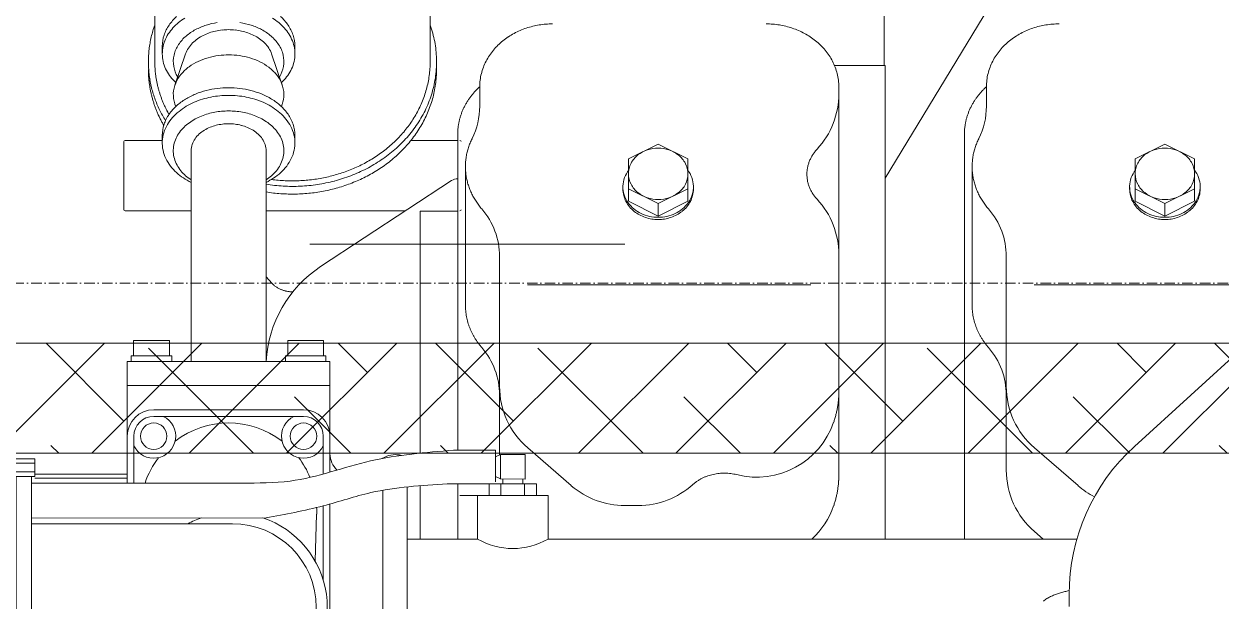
# Model space of a CAD drawing. Header units: millimetres. Extents: x 68650 to 268645, y -2410 to 17645.
# Drawn here: x 74533 to 75076, y 10821 to 11083 of the extents above; entities that cross this region are included whole.
import ezdxf

# ---------------------------------------------------------------- set-up
doc = ezdxf.new("R2010")
doc.units = ezdxf.units.MM
doc.linetypes.add('Dash Dot 3_16_', pattern=[7.9375, 4.7625, -1.5875, 0, -1.5875])
for name, color, linetype, lineweight in [('G-ANNO-SYMB-1', 111, 'Dash Dot 3_16_', 18), ('G-IMPT', 8, 'Continuous', 18), ('M-EQPM', 50, 'Continuous', 18)]:
    doc.layers.add(name, color=color, linetype=linetype, lineweight=lineweight)

# ---------------------------------------------------------------- blocks, each defined once
blk = doc.blocks.new('TKCS_MAY PHAT DIEN_251105 - TKCS_XREF_260106_MAY PHAT DIEN_dwg_112-2491696-TKCS_NHÀ MÁY PHÁT ĐIỆN - MẶT BẰNG COTE _1_000')
at = {"layer": 'G-IMPT'}
for p, q in [((17648.92, 26206.71), (17648.92, 26095.21)), ((17979.92, 26093.45), (17979.92, 26133.05)), ((18036, 26134.07), (17980.42, 26042.32)), ((17652.32, 26102.29), (17652.32, 26098.81)), ((17712.52, 26098.81), (17712.52, 26102.29)), ((17662.9, 26098.79), (17658.05, 26084.61)), ((17701.93, 26098.79), (17706.79, 26084.61)), ((17776.82, 26095.21), (17776.82, 26091.71)), ((17796.42, 26075.02), (17796.42, 26083.81)), ((17959.42, 25907.52), (17959.42, 26083.82)), ((18026.42, 26075.02), (18026.42, 26083.81)), ((17658.43, 26074.85), (17658.05, 26075.96)), ((17706.41, 26074.85), (17706.79, 26075.96)), ((17652.32, 26058.28), (17652.32, 26061.76)), ((17712.52, 26061.76), (17712.52, 26058.28)), ((17786.42, 25918.7), (17786.42, 26062.24)), ((18016.42, 25878.31), (18016.42, 26062.24)), ((17634.92, 26027.96), (17634.92, 26058.96)), ((17652.32, 26059.46), (17635.42, 26059.46)), ((17786.42, 26059.46), (17765.22, 26059.46)), ((17665.42, 26054.71), (17665.42, 25959.06)), ((17699.42, 26054.71), (17699.42, 25959.06)), ((17789.92, 25984.58), (17789.92, 26047.59)), ((18019.92, 25984.58), (18019.92, 26047.59)), ((17724.2, 26002.13), (17783.67, 26041.24)), ((17861.42, 26037.37), (17861.42, 26038.37)), ((17863.92, 26037.54), (17877.42, 26030.79)), ((17893.42, 26037.37), (17893.42, 26038.37)), ((18091.42, 26037.37), (18091.42, 26038.37)), ((18093.92, 26037.54), (18107.42, 26030.79)), ((18123.42, 26037.37), (18123.42, 26038.37)), ((17665.42, 26027.46), (17635.42, 26027.46)), ((17762.71, 26027.46), (17699.42, 26027.46)), ((17862.28, 26012.33), (17719.28, 26012.33)), ((17805.42, 25916.56), (17805.42, 26006.71)), ((18035.42, 25909.7), (18035.42, 26006.71)), ((17699.42, 25997.47), (17702, 25994.64)), ((17818.05, 25993.9), (17946.77, 25993.9)), ((18048.05, 25993.9), (18167.51, 25993.9)), ((18093.6, 25920.43), (18151.15, 25972.92)), ((17636.42, 25948.06), (17636.42, 25903.79)), ((17728.42, 25948.06), (17728.42, 25908.75)), ((17716.42, 25937.06), (17648.42, 25937.06)), ((17716.42, 25934.06), (17648.42, 25934.06)), ((17639.42, 25925.06), (17639.42, 25903.79)), ((17725.42, 25925.06), (17725.42, 25907.92)), ((17818.2, 25919.73), (17837.99, 25902.59)), ((18048.2, 25919.73), (18067.99, 25902.59)), ((17752.02, 25914.9), (17753.37, 25915.56)), ((17805.83, 25905.6), (17805.83, 25916.78)), ((17594.52, 25912.82), (17584.52, 25912.82)), ((17594.52, 25908.82), (17584.52, 25908.82)), ((17593.02, 25903.79), (17688.61, 25903.79)), ((17594.52, 25907.87), (17636.42, 25907.87)), ((17594.52, 25905.97), (17636.42, 25905.97)), ((17800.66, 25903.38), (17781.66, 25903.38)), ((17786.42, 25878.31), (17786.42, 25903.38)), ((17806.04, 25903.38), (17806.04, 25898.06)), ((17806.85, 25905.6), (17806.92, 25903.38)), ((17815.99, 25905.6), (17815.92, 25903.38)), ((17816.8, 25903.38), (17816.8, 25898.06)), ((17769.42, 25878.31), (17769.42, 25902.56)), ((17819.42, 25898.06), (17787.42, 25898.06)), ((17725.42, 25893.43), (17725.42, 25859.56)), ((17862.21, 25893.56), (17868.35, 25893.56)), ((17593.02, 25887.81), (17699.42, 25887.99)), ((17722.39, 25889.66), (17721.65, 25868.4)), ((17684.13, 25885.29), (17593.02, 25885.29)), ((18048.2, 25881.73), (18052.15, 25878.31)), ((18063.92, 25847.64), (18063.92, 25853.2))]:
    blk.add_line(p, q, dxfattribs=at)
at = {"layer": 'G-IMPT', "flags": 128}
for points in [[(17773.56, 26212.55), (17773.6, 26212.19), (17773.64, 26211.82), (17773.68, 26211.46), (17773.71, 26211.1), (17773.75, 26210.73), (17773.78, 26210.37), (17773.8, 26210), (17773.83, 26209.64), (17773.85, 26209.27), (17773.87, 26208.91), (17773.88, 26208.54), (17773.9, 26208.17), (17773.91, 26207.81), (17773.91, 26207.44), (17773.92, 26207.08), (17773.92, 26206.71), (17773.92, 26095.21)], [(17957.49, 26093.45), (17980.42, 26093.45), (17980.42, 25878.31)], [(17877.42, 26025.12), (17890.92, 26031.87), (17890.92, 26051.04), (17877.42, 26057.8), (17863.92, 26051.04)], [(18107.42, 26025.12), (18120.92, 26031.87), (18120.92, 26051.04), (18107.42, 26057.8), (18093.92, 26051.04)], [(17890.92, 26037.54), (17877.42, 26030.79), (17877.42, 26025.12), (17863.92, 26031.87), (17863.92, 26051.04)], [(18120.92, 26037.54), (18107.42, 26030.79), (18107.42, 26025.12), (18093.92, 26031.87), (18093.92, 26051.04)], [(17769.42, 25917.37), (17769.42, 26027.34), (17786.42, 26027.34)], [(17655.52, 25961.56), (17655.52, 25968.56), (17639.32, 25968.56), (17639.32, 25961.56)], [(17725.52, 25961.56), (17725.52, 25968.56), (17709.32, 25968.56), (17709.32, 25961.56)], [(17656.62, 25959.06), (17656.62, 25961.56), (17638.22, 25961.56), (17638.22, 25959.06)], [(17726.62, 25959.06), (17726.62, 25961.56), (17708.22, 25961.56), (17708.22, 25959.06)], [(17803.55, 25904.3), (17803.55, 25918.7), (17784.55, 25918.7)], [(17803.55, 25915.7), (17805.83, 25916.75), (17817.01, 25916.78), (17817.01, 25905.6), (17805.83, 25905.63), (17803.55, 25906.68)], [(17593.02, 25906.82), (17593.02, 25805.96), (17586.02, 25805.96), (17586.02, 25906.82)], [(17763.42, 25800.06), (17752.42, 25800.06), (17752.42, 25900.49)], [(17769.42, 25788.06), (17763.42, 25788.06), (17763.42, 25902.01)], [(18067.45, 25878.31), (17827.42, 25878.31), (17827.42, 25898.06), (17795.42, 25898.06), (17795.42, 25878.31), (17763.42, 25878.31)], [(17728.42, 25894.25), (17728.42, 25748.06), (17636.42, 25748.06), (17636.42, 25739.06), (17728.42, 25739.06), (17728.42, 25748.06)]]:
    blk.add_lwpolyline(points, dxfattribs=at)
for points in [[(17636.42, 25959.06), (17728.42, 25959.06), (17728.42, 25948.06), (17636.42, 25948.06)], [(17584.52, 25914.82), (17584.52, 25906.82), (17594.52, 25906.82), (17594.52, 25914.82)], [(17800.66, 25898.06), (17800.66, 25903.38), (17822.18, 25903.38), (17822.18, 25898.06)]]:
    blk.add_lwpolyline(points, close=True, dxfattribs=at)
at = {"layer": 'G-IMPT'}
for centre in [(17648.42, 25925.06), (17716.42, 25925.06)]:
    blk.add_circle(centre, 6, dxfattribs=at)
for centre, radius, start, end in [((17673.7, 26099.25), 22.22, 132.1496, 145.346), ((17691.14, 26099.25), 22.21, 34.6427, 47.8396), ((17696.84, 26094.84), 50.86, 160.4115, 163.5978), ((17670.4, 26101.52), 18.21, 145.3358, 161.4343), ((17671.56, 26097.43), 19.51, 137.5529, 158.029), ((17676.18, 26093.25), 25.75, 122.1207, 137.6409), ((17678.52, 26088.93), 23.65, 118.0066, 130.5847), ((17680.88, 26084.58), 28.6, 107.6746, 118.076), ((17682.08, 26080.92), 32.46, 98.5579, 107.7237), ((17682.42, 26082.01), 27.79, 89.9939, 96.1294), ((17682.42, 26082.01), 27.79, 83.8665, 90.0061), ((17682.76, 26080.92), 32.45, 72.2704, 81.4388), ((17683.96, 26084.58), 28.6, 61.9178, 72.3195), ((17686.31, 26088.94), 23.65, 49.409, 61.9872), ((17688.65, 26093.25), 25.74, 42.3589, 57.8761), ((17693.28, 26097.43), 19.51, 21.9754, 42.4469), ((17694.44, 26101.52), 18.21, 18.5576, 34.6528), ((17726.49, 26094.99), 50.35, 10.715, 19.6063), ((17828.89, 26076.55), 35.79, 108.4528, 113.3044), ((17829.16, 26075.72), 36.66, 103.7191, 108.4547), ((17829.33, 26075.06), 37.34, 99.0716, 103.7209), ((17829.4, 26074.6), 37.81, 94.4806, 99.0734), ((17829.42, 26074.37), 38.04, 89.919, 94.4824), ((17926.37, 26074.36), 38.05, 85.4433, 90.0052), ((17926.39, 26074.58), 37.83, 80.8555, 85.4451), ((17926.47, 26075.03), 37.37, 76.2118, 80.8573), ((17926.63, 26075.68), 36.7, 71.4832, 76.2136), ((17926.9, 26076.5), 35.84, 66.6405, 71.485), ((18058.83, 26076.59), 35.74, 108.4021, 113.262), ((18059.11, 26075.76), 36.63, 103.6616, 108.404), ((18059.28, 26075.08), 37.32, 99.0088, 103.6635), ((18059.35, 26074.62), 37.79, 94.414, 99.0106), ((18059.37, 26074.37), 38.04, 89.8497, 94.4158), ((17695.81, 26095.11), 49.8, 166.8219, 170.0759), ((17696.28, 26095.01), 50.28, 163.5981, 166.8214), ((17668.27, 26102.27), 15.95, 161.5296, 179.9129), ((17668.31, 26098.79), 15.99, 158.2136, 183.1946), ((17675.22, 26092.75), 18.61, 130.503, 146.4948), ((17678.21, 26091.63), 17.15, 125.0317, 134.9723), ((17679.92, 26089.2), 20.12, 116.5869, 125.0614), ((17681.17, 26086.71), 22.91, 109.167, 116.6112), ((17681.95, 26084.51), 25.25, 102.4333, 109.1859), ((17682.32, 26082.88), 26.92, 96.1166, 102.4483), ((17682.52, 26082.88), 26.92, 77.5442, 83.8794), ((17682.89, 26084.51), 25.24, 70.805, 77.5592), ((17683.66, 26086.71), 22.91, 63.3814, 70.8238), ((17684.92, 26089.21), 20.12, 54.9316, 63.4057), ((17686.63, 26091.63), 17.15, 45.0214, 54.9614), ((17689.62, 26092.75), 18.6, 33.5024, 49.4904), ((17696.52, 26098.79), 15.99, 356.8128, 21.7909), ((17696.57, 26102.27), 15.95, 0.087, 18.4623), ((17727.54, 26095.2), 49.28, 1.6204, 10.7056), ((17826.41, 26080.59), 31.03, 128.8404, 134.4399), ((17827.22, 26079.58), 32.33, 123.468, 128.8417), ((17827.92, 26078.53), 33.58, 118.2979, 123.4697), ((17828.47, 26077.5), 34.75, 113.3025, 118.2997), ((17927.31, 26077.45), 34.8, 61.6545, 66.6424), ((17927.87, 26078.47), 33.64, 56.4962, 61.6563), ((17928.56, 26079.52), 32.39, 51.1382, 56.4978), ((17929.37, 26080.53), 31.09, 45.5561, 51.1396), ((18056.35, 26080.65), 30.96, 128.8323, 134.446), ((18057.16, 26079.64), 32.26, 123.447, 128.8336), ((18057.86, 26078.59), 33.52, 118.2655, 123.4487), ((18058.42, 26077.55), 34.7, 113.2602, 118.2672), ((17695.21, 26095.21), 49.19, 173.3546, 176.6485), ((17695.46, 26095.18), 49.44, 170.0763, 173.3541), ((17671.96, 26094.91), 14.7, 146.4908, 166.7368), ((17674.33, 26094.84), 12.09, 146.8237, 160.9269), ((17676.22, 26093.6), 14.35, 134.9442, 146.8263), ((17688.62, 26093.61), 14.35, 33.1684, 45.0496), ((17690.51, 26094.84), 12.09, 19.0719, 33.1708), ((17692.88, 26094.91), 14.7, 13.2642, 33.5065), ((17824.55, 26082.3), 28.5, 140.2823, 146.3796), ((17825.5, 26081.51), 29.73, 134.439, 140.2826), ((17930.28, 26081.45), 29.79, 39.7312, 45.557), ((17931.23, 26082.24), 28.56, 33.6542, 39.7315), ((18054.49, 26082.36), 28.44, 140.3036, 146.4164), ((18055.44, 26081.58), 29.67, 134.4451, 140.3038), ((17695.09, 26095.21), 49.07, 176.649, 179.9512), ((17695.09, 26095.21), 49.07, 179.9518, 183.2519), ((17695.8, 26095.21), 46.88, 180.0001, 181.9145), ((17695.84, 26095.22), 46.92, 181.9146, 183.8277), ((17668.86, 26098.94), 16.55, 183.6118, 207.7516), ((17670.4, 26095.33), 13.08, 166.9706, 189.7141), ((17679.32, 26072.63), 25.14, 115.2875, 126.2654), ((17681.23, 26068.65), 29.56, 105.9995, 115.3384), ((17682.16, 26065.46), 32.88, 97.6443, 106.0365), ((17682.41, 26063.73), 34.62, 89.7024, 97.6732), ((17682.43, 26063.8), 34.56, 81.7417, 89.7289), ((17682.71, 26065.65), 32.69, 73.3265, 81.771), ((17683.71, 26068.92), 29.27, 63.9346, 73.3642), ((17685.7, 26072.93), 24.8, 52.8568, 63.9868), ((17694.44, 26095.33), 13.08, 350.2901, 13.0306), ((17695.98, 26098.94), 16.55, 332.2513, 356.3956), ((17726.95, 26095.22), 46.97, 352.2709, 359.9967), ((17727.7, 26095.21), 49.12, 352.4943, 1.6097), ((17822.75, 26083.37), 26.4, 152.7301, 159.3111), ((17823.62, 26082.93), 27.37, 146.3802, 152.7285), ((17932.18, 26082.87), 27.42, 27.3247, 33.6536), ((17933.04, 26083.32), 26.45, 20.7618, 27.3231), ((18052.71, 26083.42), 26.36, 152.7823, 159.3773), ((18053.56, 26082.98), 27.32, 146.4171, 152.7806), ((17695.08, 26091.71), 49.06, 180.0001, 181.9457), ((17695.12, 26091.71), 49.1, 181.9458, 183.8899), ((17695.21, 26095.22), 49.19, 183.2524, 186.545), ((17695.2, 26091.72), 49.18, 183.89, 185.831), ((17695.45, 26095.25), 49.43, 186.5455, 189.8225), ((17695.92, 26095.22), 47, 183.8278, 185.7379), ((17696.03, 26095.23), 47.12, 185.738, 187.6435), ((17696.19, 26095.25), 47.27, 187.6436, 189.5429), ((17672.75, 26101.02), 20.96, 207.8349, 226.8948), ((17671.58, 26095.6), 14.29, 189.9785, 210.7892), ((17673.26, 26079.18), 16.16, 139.7115, 156.7899), ((17676.47, 26076.47), 20.36, 126.2002, 139.7559), ((17688.6, 26076.72), 20.02, 39.1419, 52.9224), ((17691.8, 26079.31), 15.91, 21.835, 39.1811), ((17693.25, 26095.6), 14.29, 329.2097, 350.0255), ((17692.09, 26101.02), 20.96, 313.1029, 332.1677), ((17726.33, 26095.31), 47.6, 344.6416, 352.2647), ((17726.95, 26095.32), 49.88, 343.5066, 352.4842), ((17727.67, 26091.72), 49.15, 352.1246, 359.9965), ((17821.52, 26083.77), 25.1, 166.0955, 173.0161), ((17822.04, 26083.64), 25.63, 159.3139, 166.0916), ((17933.77, 26083.6), 25.67, 13.9967, 20.7591), ((17934.3, 26083.73), 25.12, 7.0843, 13.9929), ((18051.49, 26083.82), 25.08, 166.1737, 173.1031), ((18052, 26083.69), 25.6, 159.3802, 166.1698), ((17695.33, 26091.73), 49.31, 185.8311, 187.7673), ((17695.5, 26091.76), 49.48, 187.7674, 189.6972), ((17695.7, 26091.79), 49.69, 189.6972, 191.619), ((17695.8, 26095.31), 49.79, 189.8229, 193.0766), ((17696.26, 26095.42), 50.26, 193.0771, 196.3004), ((17696.38, 26095.29), 47.46, 189.543, 191.4348), ((17696.61, 26095.33), 47.69, 191.4349, 193.3175), ((17696.86, 26095.39), 47.96, 193.3176, 195.1899), ((17697.16, 26095.47), 48.26, 195.19, 197.0487), ((17670.86, 26080.22), 13.55, 156.8798, 177.2543), ((17682.19, 26043.58), 39.84, 97.0234, 104.3813), ((17682.41, 26041.88), 41.55, 89.9881, 97.0432), ((17682.43, 26041.88), 41.55, 82.9506, 90.0065), ((17682.65, 26043.58), 39.84, 75.6108, 82.9704), ((17694.08, 26080.25), 13.44, 1.2049, 21.7309), ((17725.14, 26095.64), 48.83, 337.2062, 344.6367), ((17726.99, 26091.82), 49.84, 344.3552, 352.1182), ((17818.28, 26059.62), 32.64, 134.7813, 137.4707), ((17818.74, 26059.16), 33.3, 132.1448, 134.7814), ((17821.25, 26083.81), 24.83, 173.0207, 180.0155), ((17934.59, 26083.77), 24.83, 0.0929, 7.0797), ((18048.28, 26059.62), 32.64, 134.7813, 137.4707), ((18048.74, 26059.16), 33.3, 132.1448, 134.7814), ((18051.24, 26083.85), 24.82, 173.1077, 180.1063), ((17695.95, 26091.84), 49.94, 191.6191, 193.5313), ((17696.23, 26091.91), 50.22, 193.5314, 195.4328), ((17696.54, 26092), 50.55, 195.4329, 197.3202), ((17696.82, 26095.58), 50.84, 196.3008, 199.4874), ((17697.47, 26095.81), 51.53, 199.4877, 202.6303), ((17697.48, 26095.57), 48.6, 197.0488, 198.8951), ((17697.83, 26095.69), 48.97, 198.8952, 200.7278), ((17698.2, 26095.83), 49.37, 200.7279, 202.546), ((17670.56, 26080.3), 13.24, 177.4992, 198.3324), ((17677.03, 26055.07), 27.16, 121.3991, 132.1946), ((17679.67, 26050.78), 32.19, 112.3343, 121.4411), ((17681.55, 26042.78), 37.09, 101.061, 113.4775), ((17681.37, 26046.71), 36.6, 104.3571, 112.3663), ((17682.39, 26038.77), 41.18, 89.964, 101.1468), ((17682.44, 26038.77), 41.18, 78.8515, 90.036), ((17683.29, 26042.78), 37.09, 66.5199, 78.9374), ((17683.47, 26046.72), 36.6, 67.6248, 75.635), ((17685.17, 26050.79), 32.19, 58.549, 67.6568), ((17687.81, 26055.07), 27.15, 47.7946, 58.591), ((17694.2, 26080.31), 13.32, 340.2395, 0.9581), ((17725.4, 26095.79), 51.49, 334.803, 343.4989), ((17725.71, 26092.18), 51.17, 336.7902, 344.3501), ((17816.37, 26061.13), 30.21, 145.8643, 148.7708), ((17816.85, 26060.81), 30.78, 143.0118, 145.8642), ((17817.33, 26060.45), 31.38, 140.2139, 143.0117), ((17817.8, 26060.05), 32, 137.4707, 140.2139), ((17922.42, 26080.68), 37, 317.1534, 360), ((18046.37, 26061.13), 30.21, 145.8642, 148.7707), ((18046.85, 26060.81), 30.78, 143.0117, 145.8642), ((18047.33, 26060.45), 31.38, 140.2139, 143.0117), ((18047.8, 26060.05), 32, 137.4706, 140.2139), ((17696.89, 26092.1), 50.91, 197.3202, 199.1945), ((17697.26, 26092.24), 51.31, 199.1946, 201.0546), ((17697.67, 26092.39), 51.75, 201.0547, 202.8994), ((17698.19, 26096.11), 52.31, 202.6305, 205.7268), ((17698.1, 26092.57), 52.21, 202.8995, 204.728), ((17698.97, 26096.49), 53.18, 205.727, 208.7732), ((17698.6, 26096), 49.8, 202.546, 204.3485), ((17699.02, 26096.19), 50.26, 204.3486, 206.1348), ((17699.46, 26096.4), 50.75, 206.1348, 207.904), ((17699.91, 26096.64), 51.27, 207.904, 209.6556), ((17673.73, 26055.3), 22.19, 128.5172, 149.2691), ((17673.7, 26058.72), 22.22, 132.1496, 145.346), ((17678.67, 26049.24), 30.01, 113.3475, 128.6908), ((17681.81, 26041.44), 31.37, 100.389, 111.8864), ((17682.4, 26038.47), 34.4, 89.9739, 100.4586), ((17682.44, 26038.47), 34.4, 79.5476, 90.0335), ((17683.02, 26041.44), 31.37, 68.1197, 79.6172), ((17686.17, 26049.24), 30.01, 51.3071, 66.6498), ((17691.11, 26055.3), 22.19, 30.7354, 51.4804), ((17691.14, 26058.72), 22.21, 34.6427, 47.8396), ((17723.53, 26096.32), 50.58, 330.03, 337.2029), ((17723.28, 26096.79), 53.84, 326.4821, 334.7986), ((17723.96, 26092.93), 53.07, 329.4973, 336.7868), ((17814.68, 26062), 28.3, 157.7985, 160.9004), ((17815.06, 26061.85), 28.71, 154.7405, 157.7983), ((17815.47, 26061.65), 29.17, 151.7303, 154.7402), ((17815.91, 26061.41), 29.67, 148.7709, 151.7301), ((17763.42, 26075.02), 33, 333.4968, 360), ((18044.68, 26062), 28.3, 157.7985, 160.9004), ((18045.06, 26061.85), 28.71, 154.7405, 157.7983), ((18045.47, 26061.65), 29.17, 151.7303, 154.7402), ((18045.91, 26061.41), 29.67, 148.7708, 151.7301), ((17993.42, 26075.02), 33, 333.4968, 360), ((17698.55, 26092.78), 52.71, 204.7281, 206.5396), ((17699.02, 26093.01), 53.23, 206.5396, 208.3334), ((17699.5, 26093.28), 53.79, 208.3334, 210.1089), ((17668.27, 26061.74), 15.95, 161.5296, 179.9129), ((17669.03, 26058.12), 16.72, 149.3371, 176.8882), ((17699.8, 26096.95), 54.13, 208.7734, 211.7665), ((17670.4, 26060.99), 18.21, 145.3358, 161.4343), ((17676.12, 26051.39), 19.83, 125.498, 143.6911), ((17679.78, 26046.38), 26.03, 111.7846, 125.6414), ((17681.83, 26046.27), 20.7, 104.2604, 112.2782), ((17682.29, 26044.51), 22.52, 96.9205, 104.2848), ((17682.42, 26043.56), 23.48, 89.8734, 96.9404), ((17682.42, 26043.58), 23.46, 82.8173, 89.8919), ((17682.55, 26044.56), 22.47, 75.4538, 82.8373), ((17683.03, 26046.35), 20.62, 67.4334, 75.4782), ((17685.06, 26046.38), 26.03, 54.368, 68.2214), ((17688.71, 26051.39), 19.83, 36.3258, 54.5114), ((17694.44, 26060.99), 18.21, 18.5576, 34.6528), ((17695.81, 26058.12), 16.72, 3.1221, 30.6677), ((17696.57, 26061.74), 15.95, 0.087, 18.4623), ((17720.86, 26098.4), 56.74, 318.5899, 326.4808), ((17721.64, 26097.41), 52.76, 323.1522, 330.0284), ((17813.64, 26062.28), 27.22, 170.4225, 173.6474), ((17813.82, 26062.25), 27.4, 167.2185, 170.4221), ((17814.05, 26062.2), 27.64, 164.0425, 167.2181), ((17814.34, 26062.12), 27.94, 160.9007, 164.0421), ((18043.64, 26062.28), 27.22, 170.4225, 173.6474), ((18043.82, 26062.25), 27.4, 167.2185, 170.4221), ((18044.05, 26062.2), 27.64, 164.0425, 167.2181), ((18044.34, 26062.12), 27.94, 160.9007, 164.0421), ((17672.1, 26054.34), 14.84, 143.6499, 167.9605), ((17677.5, 26053.07), 12.56, 132.0731, 145.2813), ((17679.39, 26051), 15.36, 121.3162, 132.1185), ((17680.88, 26048.58), 18.21, 112.2462, 121.3584), ((17684, 26048.66), 18.11, 58.3071, 67.4658), ((17685.51, 26051.08), 15.26, 47.482, 58.3494), ((17687.4, 26053.13), 12.47, 34.2311, 47.5269), ((17692.74, 26054.34), 14.84, 12.0668, 36.3672), ((17717.69, 26100.75), 57.94, 310.3251, 316.5872), ((17718.42, 26100.54), 59.99, 311.1274, 318.591), ((17719.64, 26098.91), 55.26, 316.5862, 323.152), ((17721.93, 26094.13), 55.43, 322.5161, 329.4958), ((17813.46, 26062.3), 27.05, 176.8872, 180.1321), ((17813.52, 26062.3), 27.1, 173.6478, 176.8867), ((18043.46, 26062.3), 27.05, 176.8872, 180.1321), ((18043.52, 26062.3), 27.1, 173.6478, 176.8867), ((17635.42, 26058.96), 0.5, 90, 180), ((17668.52, 26058.32), 16.2, 177.5143, 205.9404), ((17670.43, 26054.8), 13.12, 168.3926, 195.8902), ((17674.43, 26054.78), 9.01, 161.4875, 179.9122), ((17675.64, 26054.36), 10.29, 145.2708, 161.392), ((17689.25, 26054.39), 10.23, 18.0279, 34.2392), ((17690.43, 26054.79), 8.99, 359.4795, 17.9282), ((17694.4, 26054.8), 13.11, 344.1325, 11.6354), ((17696.32, 26058.32), 16.2, 334.0663, 2.4961), ((17715.92, 26102.83), 60.67, 304.3461, 310.3268), ((17719.8, 26095.76), 58.11, 315.8588, 322.5161), ((17787.42, 26058.96), 0.5, 0, 90), ((17818.54, 26047.42), 28.64, 161.0104, 165.3556), ((17819.03, 26047.25), 29.16, 156.7409, 161.0096), ((17819.59, 26047.01), 29.77, 152.5595, 156.7403), ((17877.36, 26040.64), 15.34, 89.8426, 108.3392), ((17877.39, 26040.6), 15.38, 71.5136, 89.9582), ((17963.4, 26042.66), 18.88, 135.6367, 140.5075), ((18048.54, 26047.42), 28.64, 161.0104, 165.3556), ((18049.03, 26047.25), 29.16, 156.7409, 161.0096), ((18049.59, 26047.01), 29.77, 152.5595, 156.7403), ((18107.36, 26040.64), 15.34, 89.8426, 108.3392), ((18107.39, 26040.6), 15.38, 71.5136, 89.9582), ((17672.72, 26060.44), 20.9, 206.1208, 228.1492), ((17672.65, 26055.53), 15.45, 196.2468, 219.5927), ((17692.19, 26055.52), 15.44, 320.4187, 343.7753), ((17692.12, 26060.44), 20.9, 311.8521, 333.8855), ((17714.42, 26105.03), 63.33, 298.6188, 304.3482), ((17714.37, 26105.79), 66.64, 297.3466, 304.067), ((17715.89, 26100), 63.89, 303.4624, 309.5179), ((17716.2, 26103.08), 63.36, 304.0635, 311.1301), ((17717.74, 26097.76), 60.98, 309.516, 315.86), ((17817.71, 26047.59), 27.79, 174.2182, 178.696), ((17817.87, 26047.58), 27.95, 169.7649, 174.2169), ((17818.15, 26047.52), 28.24, 165.3566, 169.7638), ((17875.58, 26043.6), 11.84, 128.5502, 152.5195), ((17876.88, 26042), 13.9, 108.2221, 128.6282), ((17877.86, 26041.89), 14.01, 51.3765, 71.6311), ((17879.16, 26043.49), 11.95, 27.7143, 51.4598), ((17961.48, 26043.89), 16.58, 156.1725, 161.7171), ((17961.91, 26043.7), 17.05, 150.7792, 156.1712), ((17962.39, 26043.43), 17.6, 145.555, 150.7785), ((17962.89, 26043.08), 18.22, 140.5074, 145.5547), ((18047.71, 26047.59), 27.79, 174.2182, 178.696), ((18047.87, 26047.58), 27.95, 169.7649, 174.2169), ((18048.15, 26047.52), 28.24, 165.3566, 169.7638), ((18105.58, 26043.6), 11.84, 128.5502, 152.5195), ((18106.88, 26042), 13.9, 108.2221, 128.6282), ((18107.86, 26041.89), 14.01, 51.3765, 71.6311), ((18109.16, 26043.49), 11.95, 27.7143, 51.4598), ((17677.87, 26066.07), 28.54, 227.983, 244.1204), ((17676.77, 26058.9), 20.77, 219.5112, 236.8717), ((17688.07, 26058.9), 20.77, 303.1346, 320.5002), ((17686.96, 26066.07), 28.54, 295.8794, 312.0184), ((17712.38, 26109.19), 67.97, 287.7734, 293.1101), ((17713, 26108.43), 69.61, 290.9185, 297.3506), ((17713.24, 26107.19), 65.8, 293.1077, 298.6212), ((17714.34, 26102.35), 66.7, 297.6647, 303.4647), ((17817.67, 26047.59), 27.75, 178.6973, 183.179), ((17817.76, 26047.6), 27.84, 183.1803, 187.6475), ((17874.54, 26037.96), 13.19, 142.4053, 159.6294), ((17874.28, 26044.3), 10.36, 152.6455, 180.0459), ((17880.52, 26044.23), 10.4, 0.3394, 27.6126), ((17880.39, 26038.06), 13.09, 20.1044, 37.4552), ((17960.71, 26044.08), 15.79, 173.1637, 178.9857), ((17960.86, 26044.06), 15.94, 167.3938, 173.161), ((17961.12, 26044.01), 16.21, 161.719, 167.3915), ((18047.67, 26047.59), 27.75, 178.6973, 183.179), ((18047.76, 26047.6), 27.84, 183.1803, 187.6475), ((18104.54, 26037.96), 13.19, 142.4053, 159.6294), ((18104.28, 26044.3), 10.36, 152.6455, 180.0459), ((18110.52, 26044.23), 10.4, 0.3394, 27.6126), ((18110.39, 26038.06), 13.09, 20.1045, 37.4553), ((17711.39, 26113.64), 75.06, 260.8207, 266.7868), ((17711.4, 26112.96), 71.87, 262.3586, 267.4072), ((17711.42, 26113.25), 72.16, 267.4048, 272.4329), ((17711.43, 26112.98), 71.89, 272.4305, 277.4772), ((17711.44, 26113.71), 75.13, 272.7096, 278.6691), ((17711.54, 26112.17), 71.08, 277.4747, 282.5783), ((17711.62, 26112.57), 73.98, 278.6651, 284.7172), ((17711.83, 26110.88), 69.76, 282.5758, 287.7759), ((17712.1, 26110.75), 72.1, 284.7131, 290.9226), ((17712.29, 26106.71), 71.53, 286.6802, 292.0872), ((17713.13, 26104.64), 69.29, 292.0845, 297.6672), ((17786.42, 26037.07), 5, 90, 123.3292), ((17817.97, 26047.63), 28.06, 187.6487, 192.0824), ((17818.3, 26047.7), 28.39, 192.0835, 196.4651), ((17818.74, 26047.83), 28.84, 196.466, 200.7762), ((17873.61, 26038.32), 12.19, 159.6842, 178.3151), ((17874.32, 26044.36), 10.4, 180.3491, 207.6215), ((17875.68, 26045.09), 11.95, 207.7231, 231.4672), ((17879.26, 26044.98), 11.84, 308.5577, 332.5284), ((17880.56, 26044.28), 10.35, 332.645, 0.0462), ((17881.27, 26038.4), 12.15, 1.3581, 20.0454), ((17960.68, 26044.09), 15.76, 178.9885, 184.8193), ((17960.77, 26044.09), 15.85, 184.8221, 190.6202), ((17960.97, 26044.13), 16.06, 190.6227, 196.3461), ((17961.28, 26044.22), 16.38, 196.3481, 201.9558), ((18047.97, 26047.63), 28.06, 187.6487, 192.0824), ((18048.3, 26047.7), 28.39, 192.0835, 196.4651), ((18048.73, 26047.83), 28.84, 196.466, 200.7762), ((18103.61, 26038.32), 12.19, 159.6842, 178.3151), ((18104.32, 26044.36), 10.4, 180.3491, 207.6215), ((18105.68, 26045.09), 11.95, 207.7231, 231.4672), ((18109.26, 26044.98), 11.84, 308.5577, 332.5284), ((18110.56, 26044.28), 10.35, 332.645, 0.0462), ((18111.27, 26038.4), 12.15, 1.3582, 20.0454), ((17711.38, 26110.08), 75.01, 260.8194, 265.9775), ((17711.42, 26110.55), 75.48, 265.9749, 271.1002), ((17711.42, 26114.07), 75.5, 266.7829, 272.7136), ((17711.43, 26110.42), 75.35, 271.0976, 276.2311), ((17711.51, 26109.7), 74.63, 276.2286, 281.4116), ((17711.77, 26108.44), 73.34, 281.409, 286.6828), ((17819.26, 26048.03), 29.4, 200.7769, 205.0069), ((17819.85, 26048.3), 30.05, 205.0075, 209.1466), ((17873.5, 26038.34), 12.08, 178.4089, 197.202), ((17873.47, 26037.34), 12.05, 179.841, 193.7839), ((17873.95, 26037.46), 12.54, 193.8153, 207.2148), ((17874.27, 26038.6), 12.89, 197.2695, 214.8803), ((17876.98, 26046.69), 14.01, 231.3839, 251.6376), ((17877.96, 26046.59), 13.9, 288.2286, 308.6356), ((17880.48, 26038.69), 12.98, 324.9602, 342.4522), ((17880.81, 26037.55), 12.62, 332.5247, 345.8454), ((17881.31, 26038.42), 12.11, 342.5159, 1.2641), ((17881.34, 26037.42), 12.08, 345.8753, 359.7947), ((17961.67, 26044.38), 16.8, 201.9573, 207.4261), ((17962.12, 26044.62), 17.31, 207.4271, 212.7357), ((17962.61, 26044.93), 17.89, 212.7362, 217.8702), ((17963.12, 26045.32), 18.53, 217.8702, 222.8284), ((18049.25, 26048.03), 29.4, 200.7769, 205.0069), ((18049.84, 26048.3), 30.05, 205.0075, 209.1466), ((18103.5, 26038.34), 12.08, 178.4089, 197.202), ((18103.47, 26037.34), 12.05, 179.841, 193.7839), ((18103.95, 26037.46), 12.54, 193.8153, 207.2148), ((18104.27, 26038.6), 12.89, 197.2695, 214.8803), ((18106.98, 26046.69), 14.01, 231.3839, 251.6376), ((18107.96, 26046.59), 13.9, 288.2286, 308.6356), ((18110.48, 26038.69), 12.98, 324.9602, 342.4522), ((18110.81, 26037.55), 12.62, 332.5247, 345.8454), ((18111.31, 26038.42), 12.11, 342.5159, 1.2641), ((18111.34, 26037.42), 12.08, 345.8753, 359.7947), ((17820.49, 26048.66), 30.79, 209.147, 213.1878), ((17821.16, 26049.1), 31.59, 213.188, 217.1243), ((17821.85, 26049.62), 32.46, 217.1243, 220.9565), ((17772.42, 26006.71), 33, 0, 40.9556), ((17874.76, 26037.89), 13.46, 207.2291, 219.7131), ((17875.48, 26039.44), 14.36, 214.8912, 230.6994), ((17875.67, 26038.64), 14.65, 219.7118, 231.1892), ((17876.55, 26040.74), 16.06, 230.6749, 244.8186), ((17877.44, 26047.99), 15.38, 251.5201, 269.9644), ((17877.48, 26047.94), 15.34, 269.8488, 288.3457), ((17878.17, 26040.86), 16.18, 295.2663, 309.3046), ((17879.05, 26038.77), 14.78, 308.7551, 320.1308), ((17879.25, 26039.56), 14.49, 309.2785, 324.953), ((17879.97, 26038), 13.58, 320.1281, 332.5123), ((17922.42, 26007.58), 37, 0, 42.8465), ((18050.49, 26048.66), 30.79, 209.147, 213.1878), ((18051.16, 26049.1), 31.59, 213.188, 217.1243), ((18051.85, 26049.62), 32.46, 217.1243, 220.9565), ((18002.42, 26006.71), 33, 0, 40.9556), ((18104.76, 26037.89), 13.46, 207.2291, 219.7131), ((18105.48, 26039.44), 14.36, 214.8912, 230.6994), ((18105.67, 26038.64), 14.65, 219.7118, 231.1892), ((18106.55, 26040.74), 16.06, 230.6749, 244.8186), ((18107.44, 26047.99), 15.38, 251.5201, 269.9644), ((18107.48, 26047.94), 15.34, 269.8488, 288.3457), ((18108.17, 26040.86), 16.18, 295.2663, 309.3046), ((18109.05, 26038.77), 14.78, 308.7551, 320.1308), ((18109.25, 26039.56), 14.49, 309.2785, 324.953), ((18109.97, 26038), 13.58, 320.1281, 332.5123), ((17635.42, 26027.96), 0.5, 180, 270), ((17787.42, 26027.96), 0.5, 270, 0), ((17876.47, 26039.62), 15.91, 231.1788, 241.7461), ((17877.01, 26040.63), 17.05, 241.7321, 251.591), ((17877.18, 26042.05), 17.5, 244.7832, 257.7613), ((17877.29, 26041.45), 17.92, 251.5762, 260.9584), ((17877.37, 26042.87), 18.34, 257.7251, 270.1085), ((17877.37, 26041.93), 18.4, 260.9438, 270.0811), ((17877.38, 26042.9), 18.38, 270.073, 282.4304), ((17877.38, 26041.95), 18.43, 270.0667, 279.1892), ((17877.45, 26041.52), 18, 279.1747, 288.5139), ((17877.56, 26042.14), 17.59, 282.3943, 295.302), ((17877.72, 26040.74), 17.16, 288.4992, 298.2936), ((17878.26, 26039.75), 16.04, 298.2794, 308.7661), ((18106.47, 26039.62), 15.91, 231.1788, 241.7461), ((18107.01, 26040.63), 17.05, 241.7321, 251.591), ((18107.18, 26042.05), 17.5, 244.7832, 257.7613), ((18107.29, 26041.45), 17.92, 251.5762, 260.9584), ((18107.37, 26042.87), 18.34, 257.7251, 270.1085), ((18107.37, 26041.93), 18.4, 260.9438, 270.0811), ((18107.38, 26042.9), 18.38, 270.073, 282.4304), ((18107.38, 26041.95), 18.43, 270.0667, 279.1892), ((18107.45, 26041.52), 18, 279.1747, 288.5139), ((18107.56, 26042.14), 17.59, 282.3943, 295.302), ((18107.72, 26040.74), 17.16, 288.4992, 298.2936), ((18108.26, 26039.75), 16.04, 298.2794, 308.7661), ((17754.42, 25956.18), 55, 123.3293, 177.0001), ((17710.07, 26001.99), 10.92, 222.3416, 225.8391), ((17710.27, 26002.2), 11.21, 225.8389, 229.2504), ((17710.46, 26002.42), 11.5, 229.2501, 232.5759), ((17710.63, 26002.65), 11.78, 232.5755, 235.8204), ((17710.79, 26002.88), 12.06, 235.82, 238.9895), ((17710.93, 26003.11), 12.33, 238.9891, 242.0891), ((17711.05, 26003.34), 12.59, 242.0887, 245.1254), ((17711.15, 26003.55), 12.83, 245.125, 248.1049), ((17711.24, 26003.76), 13.05, 248.1045, 251.0342), ((17711.3, 26003.95), 13.25, 251.0338, 253.9197), ((17711.35, 26004.11), 13.42, 253.9192, 256.768), ((17711.38, 26004.25), 13.57, 256.7676, 259.5856), ((17711.4, 26004.37), 13.69, 259.5852, 262.3791), ((17711.41, 26004.46), 13.77, 262.3787, 265.1549), ((17711.42, 26004.51), 13.83, 265.1545, 267.9194), ((17711.42, 26004.54), 13.85, 267.919, 270.682), ((17817.67, 25984.59), 27.75, 180.0001, 182.7187), ((17817.72, 25984.6), 27.8, 182.719, 185.4334), ((17817.81, 25984.6), 27.89, 185.4337, 188.1393), ((17817.95, 25984.62), 28.03, 188.1396, 190.832), ((17818.13, 25984.66), 28.21, 190.8323, 193.5074), ((18047.67, 25984.59), 27.75, 180.0001, 182.7187), ((18047.72, 25984.6), 27.8, 182.719, 185.4334), ((18047.81, 25984.6), 27.89, 185.4337, 188.1393), ((18047.95, 25984.62), 28.03, 188.1396, 190.832), ((18048.13, 25984.66), 28.21, 190.8323, 193.5074), ((17818.35, 25984.71), 28.44, 193.5076, 196.1584), ((17818.61, 25984.79), 28.71, 196.1587, 198.7855), ((17818.9, 25984.89), 29.02, 198.7857, 201.3852), ((17819.23, 25985.01), 29.37, 201.3854, 203.9547), ((18048.35, 25984.71), 28.44, 193.5076, 196.1584), ((18048.61, 25984.79), 28.71, 196.1587, 198.7855), ((18048.9, 25984.89), 29.02, 198.7857, 201.3852), ((18049.22, 25985.01), 29.37, 201.3854, 203.9547), ((17819.57, 25985.17), 29.75, 203.9549, 206.4916), ((17819.95, 25985.35), 30.16, 206.4917, 208.9939), ((17820.34, 25985.57), 30.61, 208.9939, 211.4599), ((17820.74, 25985.82), 31.08, 211.46, 213.8886), ((17821.15, 25986.09), 31.58, 213.8886, 216.2766), ((18049.57, 25985.17), 29.75, 203.9549, 206.4916), ((18049.94, 25985.35), 30.16, 206.4917, 208.9939), ((18050.33, 25985.57), 30.61, 208.9939, 211.4599), ((18050.74, 25985.82), 31.08, 211.46, 213.8886), ((18051.15, 25986.09), 31.58, 213.8886, 216.2766), ((17821.57, 25986.4), 32.09, 216.2766, 218.6273), ((17821.98, 25986.73), 32.63, 218.6273, 220.9403), ((17772.42, 25943.71), 33, 0, 40.9555), ((18051.56, 25986.4), 32.09, 216.2766, 218.6273), ((18051.98, 25986.73), 32.63, 218.6273, 220.9403), ((18002.42, 25943.71), 33, 0, 40.9555), ((17842.42, 25947.7), 37, 180, 229.1066), ((18072.42, 25947.7), 37, 180, 229.1066), ((17916.55, 25945.42), 42.87, 354.1556, 355.3543), ((17916.6, 25945.42), 42.82, 355.3543, 356.5544), ((17916.64, 25945.42), 42.78, 356.5544, 357.7555), ((17916.66, 25945.42), 42.76, 357.7555, 358.9584), ((17916.67, 25945.42), 42.75, 358.9584, 0.1599), ((17648.42, 25925.06), 12, 90, 180), ((17716.42, 25925.06), 12, 360, 89.9999), ((17915.98, 25945.52), 43.45, 347.0132, 348.1958), ((17916.1, 25945.49), 43.32, 348.1958, 349.382), ((17916.22, 25945.47), 43.2, 349.382, 350.5714), ((17916.32, 25945.45), 43.1, 350.5715, 351.7637), ((17916.41, 25945.44), 43.01, 351.7638, 352.9586), ((17916.49, 25945.43), 42.93, 352.9586, 354.1556), ((17648.42, 25925.06), 9, 90, 180), ((17648.42, 25925.06), 10, 205.8419, 64.1581), ((17682.42, 25891.06), 40, 52.6974, 127.3026), ((17716.42, 25925.06), 10, 115.8418, 334.1581), ((17716.42, 25925.06), 9, 360, 89.9999), ((17922.06, 25943.46), 37, 255.8389, 341.0531), ((17915.16, 25945.74), 44.3, 341.1652, 342.3251), ((17915.34, 25945.69), 44.11, 342.3251, 343.4902), ((17915.52, 25945.63), 43.92, 343.4902, 344.6601), ((17915.68, 25945.59), 43.75, 344.6601, 345.8345), ((17915.83, 25945.55), 43.6, 345.8345, 347.0132), ((18154.92, 25853.2), 91, 132.3651, 180), ((17682.42, 25891.06), 40, 142.6974, 161.439), ((17682.42, 25891.06), 40, 22.5245, 37.3026), ((17738.42, 25917.06), 10, 180, 227.5029), ((17758.2, 25905.68), 11, 75.8435, 116.0835), ((18072.42, 25909.7), 37, 180, 229.1066), ((17905.75, 25888.8), 19.05, 127.835, 131.8415), ((17906.1, 25888.35), 19.63, 123.9464, 127.8356), ((17906.41, 25887.89), 20.18, 120.1658, 123.947), ((17906.68, 25887.43), 20.72, 116.4829, 120.1664), ((17906.9, 25886.98), 21.22, 112.8867, 116.4835), ((17907.08, 25886.56), 21.67, 109.3662, 112.8874), ((17907.21, 25886.18), 22.07, 105.9099, 109.3669), ((17907.31, 25885.85), 22.41, 102.5064, 105.9106), ((17907.37, 25885.58), 22.69, 99.1444, 102.5071), ((17907.4, 25885.38), 22.9, 95.8126, 99.1451), ((17907.42, 25885.24), 23.03, 92.5015, 95.8133), ((17907.42, 25885.19), 23.09, 89.1987, 92.5021), ((17907.42, 25885.21), 23.07, 85.8915, 89.1994), ((17907.43, 25885.3), 22.98, 82.5705, 85.8922), ((17907.45, 25885.47), 22.81, 79.2247, 82.5712), ((17907.49, 25885.71), 22.57, 75.843, 79.2254), ((17916.55, 25907.42), 42.86, 354.1714, 355.3716), ((17916.6, 25907.42), 42.81, 355.3716, 356.5732), ((17916.64, 25907.42), 42.78, 356.5732, 357.7757), ((17916.66, 25907.41), 42.76, 357.7758, 358.98), ((17916.67, 25907.41), 42.75, 358.9801, 0.183), ((17862.21, 25930.55), 37, 229.1066, 269.9999), ((17868.35, 25930.55), 37, 270, 311.8533), ((17915.98, 25907.52), 43.45, 347.0203, 348.2044), ((17916.1, 25907.49), 43.32, 348.2044, 349.392), ((17916.22, 25907.47), 43.2, 349.392, 350.5829), ((17916.32, 25907.45), 43.1, 350.5829, 351.7767), ((17916.41, 25907.44), 43, 351.7767, 352.973), ((17916.49, 25907.43), 42.93, 352.973, 354.1714), ((18092.21, 25930.55), 37, 229.1066, 243.0891), ((17682.42, 25891.06), 40, 358.0008, 2.2775), ((17922.06, 25905.46), 37, 312.7896, 341.0532), ((17915.16, 25907.74), 44.3, 341.1652, 342.3265), ((17915.34, 25907.68), 44.11, 342.3265, 343.493), ((17915.52, 25907.63), 43.92, 343.493, 344.6643), ((17915.68, 25907.59), 43.75, 344.6643, 345.8402), ((17915.84, 25907.55), 43.59, 345.8402, 347.0203), ((17684.13, 25847.19), 43.1, 242.1276, 71.1929), ((17684.13, 25847.19), 43.1, 109.009, 117.8724), ((17684.13, 25847.19), 38.1, 270, 90), ((17811.42, 25906.02), 32, 240, 300), ((18077.98, 25795.19), 61.37, 105.1316, 106.0403), ((18079.68, 25788.9), 67.89, 104.3112, 105.1327), ((18081.32, 25782.5), 74.5, 103.5635, 104.312), ((18057.93, 25843.87), 8.46, 125.6082, 132.2049), ((18060.02, 25840.98), 12.03, 121.0348, 125.673), ((18062.15, 25837.44), 16.16, 117.6174, 121.0693), ((18064.3, 25833.37), 20.76, 114.9506, 117.6369), ((18066.41, 25828.83), 25.77, 112.7977, 114.9622), ((18068.48, 25823.91), 31.11, 111.0124, 112.8051), ((18070.51, 25818.65), 36.74, 109.4994, 111.0173), ((18072.47, 25813.11), 42.62, 108.1943, 109.5028), ((18074.37, 25807.33), 48.71, 107.0518, 108.1967), ((18076.21, 25801.35), 54.96, 106.039, 107.0535)]:
    blk.add_arc(centre, radius, start, end, dxfattribs=at)
for points, knots in [([(17784.55, 25918.7), (17771.87, 25917.68), (17746.65, 25915.66), (17715.81, 25903.68), (17695.91, 25903.76), (17688.61, 25903.79)], [0, 0, 0, 0, 38.037031, 75.63062, 97.389864, 97.389864, 97.389864, 97.389864]), ([(17781.66, 25903.38), (17769.99, 25902.68), (17750.83, 25901.51), (17724.22, 25892.49), (17708.14, 25889.57), (17699.42, 25887.99)], [0, 0, 0, 0, 34.849279, 57.278984, 83.837244, 83.837244, 83.837244, 83.837244])]:
    blk.add_open_spline(points, degree=3, knots=knots, dxfattribs=at)
blk = doc.blocks.new('TKCS_MAY PHAT DIEN_251105 - TKCS_XREF_260106_MAY PHAT DIEN_dwg_A$C086a2854-2491700-TKCS_NHÀ MÁY PHÁT ĐIỆN - MẶT BẰNG COTE _1_000')
at = {"layer": 'G-IMPT'}
h = blk.add_hatch(dxfattribs=at)
h.set_pattern_fill('FP_11', color=256, style=0, pattern_type=2)
h.set_pattern_definition([(45, (6430.562, -24364.136), (-22.097087, 22.097087), []), (135, (6430.562, -24364.136), (-66.29126, 22.097087), [78.125, -46.875])])
h.paths.add_polyline_path([(-2325.07, 650), (-2325.07, 1350), (-3925.07, 1350), (-3925.07, 650), (-2669.71, 650)])
h.paths.add_polyline_path([(-2375.07, 700), (-3875.07, 700), (-3875.07, 1300), (-2375.07, 1300)])
at = {"layer": 'G-IMPT', "flags": 128}
for points in [[(-2325.07, 650), (-3925.07, 650), (-3925.07, 1350), (-2325.07, 1350)], [(-2375.07, 1300), (-3875.07, 1300), (-3875.07, 700), (-2375.07, 700)], [(-2375.07, 700), (-3875.07, 700), (-3875.07, 1300), (-2375.07, 1300)]]:
    blk.add_lwpolyline(points, close=True, dxfattribs=at)
blk.add_blockref('TKCS_MAY PHAT DIEN_251105 - TKCS_XREF_260106_MAY PHAT DIEN_dwg_112-2491696-TKCS_NHÀ MÁY PHÁT ĐIỆN - MẶT BẰNG COTE _1_000', (-21109.49, -24617.34))
blk = doc.blocks.new('TKCS_MAY PHAT DIEN_251105 - TKCS_XREF_260106_MAY PHAT DIEN_dwg-2491693-TKCS_NHÀ MÁY PHÁT ĐIỆN - MẶT BẰNG COTE _1_000')
blk.add_blockref('TKCS_MAY PHAT DIEN_251105 - TKCS_XREF_260106_MAY PHAT DIEN_dwg_A$C086a2854-2491700-TKCS_NHÀ MÁY PHÁT ĐIỆN - MẶT BẰNG COTE _1_000', (310559.44, 72532))
blk = doc.blocks.new('TKCS_MAY PHAT DIEN_251105 - MÁY PHÁT ĐIỂN-596403-TKCS_NHÀ MÁY PHÁT ĐIỆN - MẶT BẰNG COTE _1_000')
blk.add_blockref('TKCS_MAY PHAT DIEN_251105 - TKCS_XREF_260106_MAY PHAT DIEN_dwg-2491693-TKCS_NHÀ MÁY PHÁT ĐIỆN - MẶT BẰNG COTE _1_000', (-303959.44, -77332))

msp = doc.modelspace()

# ---------------------------------------------------------------- linework, layer by layer
at = {"layer": 'G-ANNO-SYMB-1'}
msp.add_line((69271.33, 10965.42), (91914.68, 10965.42), dxfattribs=at)

# ---------------------------------------------------------------- block references
at = {"layer": 'M-EQPM'}
msp.add_blockref('TKCS_MAY PHAT DIEN_251105 - MÁY PHÁT ĐIỂN-596403-TKCS_NHÀ MÁY PHÁT ĐIỆN - MẶT BẰNG COTE _1_000', (71452.56, 14388.23), dxfattribs=at)

doc.saveas('drawing.dxf')
